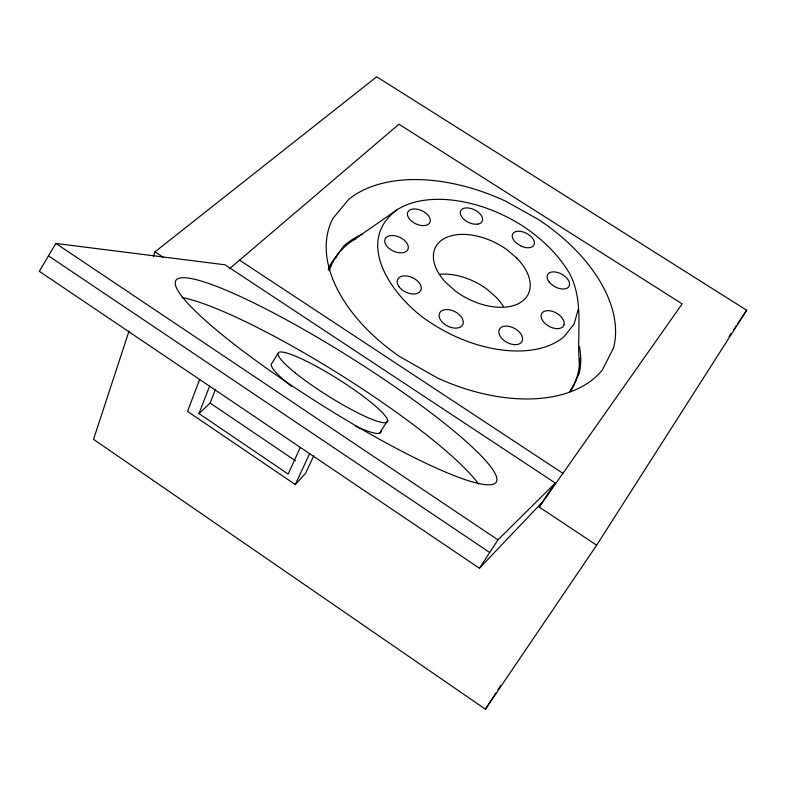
<?xml version="1.0" encoding="UTF-8"?>
<svg xmlns="http://www.w3.org/2000/svg" width="786" height="786" viewBox="0 0 786 786"><rect width="100%" height="100%" fill="white"/><g stroke="black" fill="none" stroke-linecap="round" stroke-linejoin="round"><path stroke-width="1.18" d="M578.358 308.751L574.134 323.989L564.21 336.536A107.869 64.992 27 0 1 431.936 323.527C397.028 302.335 351.254 243.886 396.842 209.921A107.869 64.992 27 0 1 522.307 225.72C541.318 238.355 558.355 254.163 569.86 274.059C584.293 301.863 576.502 334.335 579.429 364.262M129.051 331.014L93.524 439.335L485.424 709.208L596.653 545.199L746.7 310.254L376.69 76.792L155.019 251.815L153.496 256.472M199.654 379.432L187.53 411.392L295.281 484.549L305.587 473.27L313.82 455.644M300.34 447.362L288.157 474.076L198.996 413.593L209.607 386.142M198.996 413.593L210.098 403.051L215.443 389.365M336.251 257.7L337.705 254.32M295.281 484.549L309.625 453.62M571.226 390.642L579.213 373.36A136.44 85.517 27 0 0 579.478 346.616M48.477 255.843L39.3 271.308L479.44 568.239L542.035 502.5L555.289 483.036L225.012 264.794L55.885 243.444L48.477 255.843L489.717 552.499L479.44 568.239M570.891 389.807L574.026 384.59M277.998 353.484L271.317 364.193A64.521 10.267 32.2 0 0 291.478 386.348M596.653 545.199L539.206 507.029L542.035 502.5M546.349 496.88L549.178 492.36M379.569 433.214L387.744 420.412M485.424 709.208L496.025 692.721M498.01 689.636L500.662 685.51M489.717 552.499L497.98 539.854L555.289 483.036M728.976 336.595L731.019 333.549M733.741 329.501L736.472 325.443M737.838 323.419L746.7 310.254M539.206 507.029L682.169 303.877L398.954 124.208L229.473 268.783M352.885 240.477L396.842 209.921M239.563 260.166L562.914 473.349M155.019 251.815L163.183 257.238M55.885 243.444L497.98 539.854M210.098 403.051L295.497 460.812M328.234 270.011A136.44 85.517 27 0 1 330.346 264.479L343.462 246.362A136.44 85.517 27 0 1 362.464 234.12M329.285 270.767A135.212 84.741 27 0 1 355.812 238.669M579.616 358.337A135.212 84.741 27 0 1 569.152 392.499M440.425 274.186A50.825 31.538 27 0 1 486.937 289.169L496.28 297.344A50.825 31.538 27 0 1 503.374 306.402M181.969 297.472A188.984 30.251 32.1 0 1 340.505 374.843A188.984 30.251 32.1 0 1 478.576 484.009M381.033 430.964A64.521 10.267 32.2 0 1 355.41 425.983M564.053 324.608L563.179 326.387A12.547 7.575 29.1 0 1 547.803 325.581A12.547 7.575 29.1 0 1 542.153 312.838L543.774 311.551A12.547 7.575 29.1 0 1 557.471 313.712A12.547 7.575 29.1 0 1 564.053 324.608M613.571 347.825L602.4 369.911A155.097 94.438 27 0 1 437.291 377.899L399.622 356.539A155.097 94.438 27 0 1 332.94 218.37L348.797 199.271A155.097 94.438 27 0 1 505.29 201.01L538.263 219.373A155.097 94.438 27 0 1 613.571 347.825M386.191 237.47L385.052 239.111A12.537 7.605 24.8 0 0 390.799 249.712A12.537 7.605 24.8 0 0 405.075 252.08L406.902 250.862A12.537 7.605 24.8 0 0 402.216 238.679A12.537 7.605 24.8 0 0 386.191 237.47M477.603 224.167L474.96 224.216A11.996 6.966 26.2 0 1 460.812 215.197A11.996 6.966 26.2 0 1 468.004 207.936L470.863 208.447A11.996 6.966 26.2 0 1 482.083 216.946A11.996 6.966 26.2 0 1 477.603 224.167M424.941 225.513L422.2 225.582A12.222 7.231 25.1 0 1 407.865 216.376A12.222 7.231 25.1 0 1 415.588 208.978L418.535 209.498A12.222 7.231 25.1 0 1 429.863 218.164A12.222 7.231 25.1 0 1 424.941 225.513M514.653 344.651L511.598 344.199A12.841 7.958 28.5 0 1 499.434 334.777L498.825 332.39A12.841 7.958 28.5 0 1 506.832 326.092L509.859 326.563A12.841 7.958 28.5 0 1 521.933 335.887L522.582 338.265A12.841 7.958 28.5 0 1 514.653 344.651M521.295 246.234L516.088 242.903A11.977 6.936 27.5 0 1 514.005 232.479A11.977 6.936 27.5 0 1 528.074 234.248L530.501 236.075A11.977 6.936 27.5 0 1 533.34 245.89A11.977 6.936 27.5 0 1 521.295 246.234M448.6 326.573L445.613 324.962A12.94 8.106 26.9 0 1 440.455 311.846A12.94 8.106 26.9 0 1 456.764 312.71L459.348 314.714A12.94 8.106 26.9 0 1 461.952 325.826A12.94 8.106 26.9 0 1 448.6 326.573M516.923 258.23L507.324 249.977A51.964 31.204 27 0 0 444.63 238.315A51.964 31.204 27 0 0 445.888 282.606L455.742 291.301A51.964 31.204 27 0 0 519.153 303.268A51.964 31.204 27 0 0 516.923 258.23M549.217 282.046A12.193 7.162 28.6 0 0 568.583 286.978A12.193 7.162 28.6 0 0 557.205 272.359A12.193 7.162 28.6 0 0 549.217 282.046M398.954 286.615A12.822 7.968 25.5 0 0 419.852 291.793A12.822 7.968 25.5 0 0 408.838 276.367A12.822 7.968 25.5 0 0 398.954 286.615M235.545 345.368A189.298 27.785 32.2 0 0 495.2 483.252A189.298 27.785 32.2 0 0 277.635 315.098A189.298 27.785 32.2 0 0 235.545 345.368M295.359 372.957A64.58 9.796 32.2 0 0 386.358 422.554A64.58 9.796 32.2 0 0 316.886 366.63A64.58 9.796 32.2 0 0 295.359 372.957"/></g></svg>
